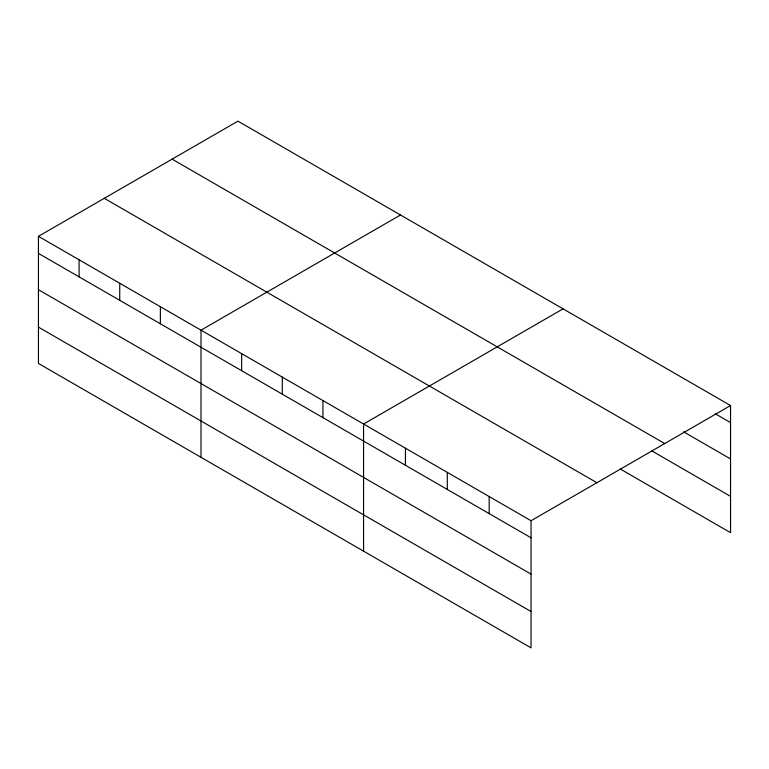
<?xml version="1.0" encoding="UTF-8"?>
<svg xmlns="http://www.w3.org/2000/svg" width="769" height="769" viewBox="0 0 769 769"><rect width="100%" height="100%" fill="white"/><g stroke="black" fill="none" stroke-linecap="round" stroke-linejoin="round"><path stroke-width="1.15" d="M531.052 574.107L531.052 520.728L38.45 236.323L38.45 363.458L531.052 647.854L531.052 574.107L38.45 289.711M620.256 468.994L730.55 532.677L730.55 405.542L237.948 121.146L38.45 236.323M400.505 214.993L201.007 330.18L201.007 457.305M563.071 308.85L363.564 424.027L363.564 551.162M531.052 520.728L730.55 405.542M715.228 413.76L730.55 422.614M683.574 431.813L730.55 458.93M172.112 159.154L664.714 443.559M651.91 450.951L730.55 496.351M104.286 198.315L596.888 482.721M38.45 253.395L531.052 537.791M38.45 327.133L531.052 611.538M489.18 496.553L489.18 513.615M447.308 472.377L447.308 489.44M405.436 448.202L405.436 465.264M322.922 400.572L322.922 417.634M282.29 377.108L282.29 394.17M241.649 353.644L241.649 370.706M160.365 306.716L160.365 323.778M119.733 283.252L119.733 300.314M79.092 259.787L79.092 276.85"/></g></svg>
